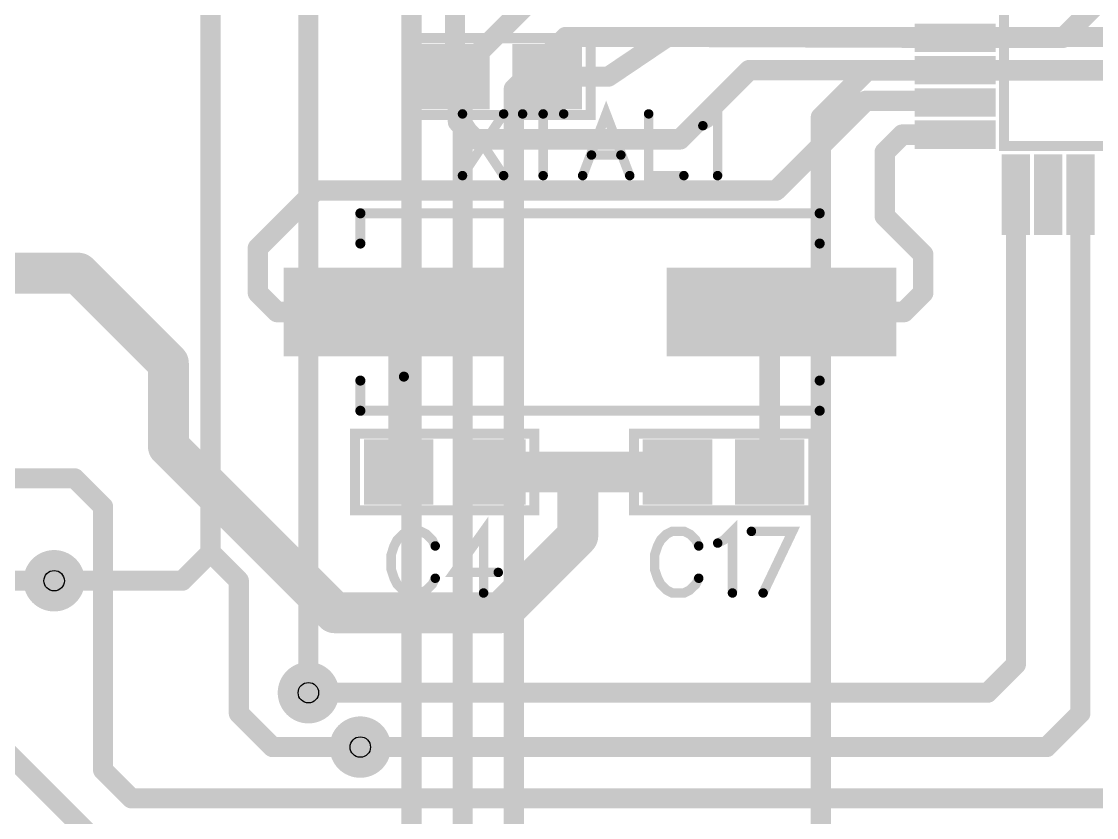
# Model space of a CAD drawing. Extents: x -88 to 103, y -135 to 135.
# Drawn here: x 13.34 to 40.02, y 19.21 to 38.96 of the extents above; entities that cross this region are included whole.
import ezdxf

# ---------------------------------------------------------------- set-up
doc = ezdxf.new("R2010")
doc.units = 0
for name, color, linetype in [('Bottom', 6, 'CONTINUOUS'), ('Drill_Bottom', 8, 'CONTINUOUS'), ('Drill_Top', 7, 'CONTINUOUS'), ('Top', 5, 'CONTINUOUS'), ('Top_Mask', 3, 'CONTINUOUS'), ('Top_Paste', 4, 'CONTINUOUS'), ('Top_Silk', 2, 'CONTINUOUS')]:
    doc.layers.add(name, color=color, linetype=linetype)

msp = doc.modelspace()

# ---------------------------------------------------------------- linework, layer by layer
at = {"layer": 'Bottom', "linetype": 'CONTINUOUS', "const_width": 0.5}
for points in [[(20.4635, 22.3063), (20.4635, 67.0189)], [(23.022, 52.4282), (23.022, 5.6598)], [(18.0335, 25.788), (18.0335, 51.2132)], [(26.0373, 39.5328), (24.2908, 37.7864)], [(26.85, 38.5802), (25.562, 37.2922)], [(41.9139, 38.5802), (26.85, 38.5802)], [(24.2908, 37.7864), (24.2908, 17.4642)], [(34.3364, 37.7436), (33.182, 36.5892)], [(40.4873, 37.7436), (34.3364, 37.7436)], [(25.562, 37.2922), (25.562, 5.6597)], [(33.182, 36.5892), (33.182, 5.905)], [(17.3305, 25.085), (18.0335, 25.788)], [(18.7365, 25.085), (18.0335, 25.788)], [(14.1516, 25.085), (17.3305, 25.085)], [(18.7365, 21.7943), (18.7365, 25.085)], [(19.5737, 20.9571), (18.7365, 21.7943)], [(12.3899, 21.4268), (19.6866, 14.1301)], [(21.7506, 20.9571), (19.5737, 20.9571)]]:
    msp.add_lwpolyline(points, dxfattribs=at)
at = {"layer": 'Bottom', "linetype": 'CONTINUOUS'}
for points, const_width in [([(26.725, 38.5802, 1), (26.975, 38.5802, 1), (26.725, 38.5802, 1)], 0.25), ([(26.725, 38.5802, 1), (26.975, 38.5802, 1), (26.725, 38.5802, 1)], 0.25), ([(24.1658, 37.7864, 1), (24.4158, 37.7864, 1), (24.1658, 37.7864, 1)], 0.25), ([(24.1658, 37.7864, 1), (24.4158, 37.7864, 1), (24.1658, 37.7864, 1)], 0.25), ([(34.2114, 37.7436, 1), (34.4614, 37.7436, 1), (34.2114, 37.7436, 1)], 0.25), ([(34.2114, 37.7436, 1), (34.4614, 37.7436, 1), (34.2114, 37.7436, 1)], 0.25), ([(25.437, 37.2922, 1), (25.687, 37.2922, 1), (25.437, 37.2922, 1)], 0.25), ([(25.437, 37.2922, 1), (25.687, 37.2922, 1), (25.437, 37.2922, 1)], 0.25), ([(33.057, 36.5892, 1), (33.307, 36.5892, 1), (33.057, 36.5892, 1)], 0.25), ([(33.057, 36.5892, 1), (33.307, 36.5892, 1), (33.057, 36.5892, 1)], 0.25), ([(17.9085, 25.788, 1), (18.1585, 25.788, 1), (17.9085, 25.788, 1)], 0.25), ([(17.9085, 25.788, 1), (18.1585, 25.788, 1), (17.9085, 25.788, 1)], 0.25), ([(17.9085, 25.788, 1), (18.1585, 25.788, 1), (17.9085, 25.788, 1)], 0.25), ([(14.5326, 25.085, 1), (13.7706, 25.085, 1), (14.5326, 25.085, 1)], 0.762), ([(14.0266, 25.085, 1), (14.2766, 25.085, 1), (14.0266, 25.085, 1)], 0.25), ([(17.2055, 25.085, 1), (17.4555, 25.085, 1), (17.2055, 25.085, 1)], 0.25), ([(17.2055, 25.085, 1), (17.4555, 25.085, 1), (17.2055, 25.085, 1)], 0.25), ([(18.6115, 25.085, 1), (18.8615, 25.085, 1), (18.6115, 25.085, 1)], 0.25), ([(18.6115, 25.085, 1), (18.8615, 25.085, 1), (18.6115, 25.085, 1)], 0.25), ([(20.8445, 22.3063, 1), (20.0825, 22.3063, 1), (20.8445, 22.3063, 1)], 0.762), ([(20.3385, 22.3063, 1), (20.5885, 22.3063, 1), (20.3385, 22.3063, 1)], 0.25), ([(18.6115, 21.7943, 1), (18.8615, 21.7943, 1), (18.6115, 21.7943, 1)], 0.25), ([(18.6115, 21.7943, 1), (18.8615, 21.7943, 1), (18.6115, 21.7943, 1)], 0.25), ([(22.1316, 20.9571, 1), (21.3696, 20.9571, 1), (22.1316, 20.9571, 1)], 0.762), ([(19.4487, 20.9571, 1), (19.6987, 20.9571, 1), (19.4487, 20.9571, 1)], 0.25), ([(19.4487, 20.9571, 1), (19.6987, 20.9571, 1), (19.4487, 20.9571, 1)], 0.25), ([(21.6256, 20.9571, 1), (21.8756, 20.9571, 1), (21.6256, 20.9571, 1)], 0.25)]:
    msp.add_lwpolyline(points, format="xyb", dxfattribs=dict(at, const_width=const_width))
at = {"layer": 'Drill_Bottom'}
for centre in [(14.1516, 25.085), (20.4635, 22.3063), (21.7506, 20.9571)]:
    msp.add_circle(centre, 0.254, dxfattribs=at)
at = {"layer": 'Drill_Top'}
for centre in [(14.1516, 25.085), (20.4635, 22.3063), (21.7506, 20.9571)]:
    msp.add_circle(centre, 0.254, dxfattribs=at)
at = {"layer": 'Top', "linetype": 'CONTINUOUS'}
for points, const_width in [([(24.1004, 37.596), (24.1004, 41.1205)], 0.5), ([(39.1902, 38.5555), (40.0062, 39.3715)], 0.5), ([(27.9108, 37.596), (29.3714, 38.5802)], 0.5), ([(29.3714, 38.5802), (36.5159, 38.5555)], 0.5), ([(36.5159, 38.5555), (39.1902, 38.5555)], 0.5), ([(24.1004, 37.596), (24.1774, 37.8575)], 0.508), ([(24.1774, 37.8575), (24.1774, 36.4709)], 0.508), ([(29.6889, 36.0399), (31.4045, 37.7555)], 0.508), ([(31.4045, 37.7555), (36.5159, 37.7555)], 0.508), ([(36.5159, 37.7555), (40.6746, 37.7555)], 0.508), ([(26.3864, 37.596), (27.9108, 37.596)], 0.5), ([(32.0704, 34.7698), (34.2931, 36.9925)], 0.508), ([(34.2931, 36.9925), (36.5529, 36.9925)], 0.508), ([(36.5529, 36.9925), (36.5159, 36.9555)], 0.508), ([(24.1774, 36.4709), (24.6084, 36.0399)], 0.508), ([(24.6084, 36.0399), (29.6889, 36.0399)], 0.508), ([(35.2026, 36.1555), (34.7694, 35.7224)], 0.508), ([(36.5159, 36.1555), (35.2026, 36.1555)], 0.508), ([(34.7694, 35.7224), (34.7694, 34.1347)], 0.508), ([(19.2103, 33.3409), (20.6392, 34.7698)], 0.508), ([(20.6392, 34.7698), (32.0704, 34.7698)], 0.508), ([(38.0239, 23.0093), (38.0239, 34.6635)], 0.5), ([(39.6239, 21.7943), (39.6239, 34.6635)], 0.5), ([(34.7694, 34.1347), (35.722, 33.1821)], 0.508), ([(19.2103, 32.2295), (19.2103, 33.3409)], 0.508), ([(35.722, 33.1821), (35.722, 32.2295)], 0.508), ([(3.8098, 32.717), (14.7537, 32.717)], 1.016), ([(14.7537, 32.717), (16.9876, 30.4831)], 1.016), ([(19.6866, 31.7532), (19.2103, 32.2295)], 0.508), ([(35.722, 32.2295), (35.2457, 31.7532)], 0.508), ([(22.7032, 31.7532), (19.6866, 31.7532)], 0.508), ([(22.7035, 31.7532), (22.7032, 31.7532)], 0.508), ([(22.7035, 27.7836), (22.7035, 31.7532)], 0.508), ([(32.2032, 31.7532), (31.9115, 31.4616)], 0.508), ([(35.2457, 31.7532), (32.2032, 31.7532)], 0.508), ([(31.9115, 31.4616), (31.9115, 27.7836)], 0.508), ([(16.9876, 30.4831), (16.9876, 28.4191)], 1.016), ([(16.9876, 28.4191), (21.1155, 24.2912)], 1.016), ([(27.1486, 27.7836), (24.9895, 27.7836)], 1.016), ([(27.1486, 26.1964), (27.1486, 27.7836)], 1.016), ([(27.1486, 27.7836), (27.1486, 27.7836)], 1.016), ([(27.1486, 27.7836), (29.6255, 27.7836)], 1.016), ([(14.6636, 27.625), (12.5366, 27.625)], 0.5), ([(15.3666, 26.9219), (14.6636, 27.625)], 0.5), ([(15.3666, 20.3883), (15.3666, 26.9219)], 0.5), ([(25.2434, 24.2912), (27.1486, 26.1964)], 1.016), ([(14.1516, 25.085), (12.5365, 25.085)], 0.5), ([(21.1155, 24.2912), (25.2434, 24.2912)], 1.016), ([(37.3208, 22.3063), (38.0239, 23.0093)], 0.5), ([(20.4635, 22.3063), (37.3208, 22.3063)], 0.5), ([(38.7866, 20.9571), (39.6239, 21.7943)], 0.5), ([(21.7506, 20.9571), (38.7866, 20.9571)], 0.5), ([(16.0696, 19.6853), (15.3666, 20.3883)], 0.5), ([(40.7118, 19.6853), (16.0696, 19.6853)], 0.5)]:
    msp.add_lwpolyline(points, dxfattribs=dict(at, const_width=const_width))
for points, const_width in [([(29.2464, 38.5802, 1), (29.4964, 38.5802, 1), (29.2464, 38.5802, 1)], 0.25), ([(29.2464, 38.5802, 1), (29.4964, 38.5802, 1), (29.2464, 38.5802, 1)], 0.25), ([(36.3909, 38.5555, 1), (36.6409, 38.5555, 1), (36.3909, 38.5555, 1)], 0.25), ([(36.3909, 38.5555, 1), (36.6409, 38.5555, 1), (36.3909, 38.5555, 1)], 0.25), ([(39.0652, 38.5555, 1), (39.3152, 38.5555, 1), (39.0652, 38.5555, 1)], 0.25), ([(39.0652, 38.5555, 1), (39.3152, 38.5555, 1), (39.0652, 38.5555, 1)], 0.25), ([(24.0504, 37.8575, 1), (24.3044, 37.8575, 1), (24.0504, 37.8575, 1)], 0.254), ([(24.0504, 37.8575, 1), (24.3044, 37.8575, 1), (24.0504, 37.8575, 1)], 0.254), ([(31.2775, 37.7555, 1), (31.5315, 37.7555, 1), (31.2775, 37.7555, 1)], 0.254), ([(31.2775, 37.7555, 1), (31.5315, 37.7555, 1), (31.2775, 37.7555, 1)], 0.254), ([(36.3889, 37.7555, 1), (36.6429, 37.7555, 1), (36.3889, 37.7555, 1)], 0.254), ([(36.3889, 37.7555, 1), (36.6429, 37.7555, 1), (36.3889, 37.7555, 1)], 0.254), ([(23.9734, 37.596, 1), (24.2274, 37.596, 1), (23.9734, 37.596, 1)], 0.254), ([(23.9754, 37.596, 1), (24.2254, 37.596, 1), (23.9754, 37.596, 1)], 0.25), ([(26.2614, 37.596, 1), (26.5114, 37.596, 1), (26.2614, 37.596, 1)], 0.25), ([(27.7858, 37.596, 1), (28.0358, 37.596, 1), (27.7858, 37.596, 1)], 0.25), ([(27.7858, 37.596, 1), (28.0358, 37.596, 1), (27.7858, 37.596, 1)], 0.25), ([(34.1661, 36.9925, 1), (34.4201, 36.9925, 1), (34.1661, 36.9925, 1)], 0.254), ([(34.1661, 36.9925, 1), (34.4201, 36.9925, 1), (34.1661, 36.9925, 1)], 0.254), ([(36.3889, 36.9555, 1), (36.6429, 36.9555, 1), (36.3889, 36.9555, 1)], 0.254), ([(36.4259, 36.9925, 1), (36.6799, 36.9925, 1), (36.4259, 36.9925, 1)], 0.254), ([(36.4259, 36.9925, 1), (36.6799, 36.9925, 1), (36.4259, 36.9925, 1)], 0.254), ([(24.0504, 36.4709, 1), (24.3044, 36.4709, 1), (24.0504, 36.4709, 1)], 0.254), ([(24.0504, 36.4709, 1), (24.3044, 36.4709, 1), (24.0504, 36.4709, 1)], 0.254), ([(24.4814, 36.0399, 1), (24.7354, 36.0399, 1), (24.4814, 36.0399, 1)], 0.254), ([(24.4814, 36.0399, 1), (24.7354, 36.0399, 1), (24.4814, 36.0399, 1)], 0.254), ([(29.5619, 36.0399, 1), (29.8159, 36.0399, 1), (29.5619, 36.0399, 1)], 0.254), ([(29.5619, 36.0399, 1), (29.8159, 36.0399, 1), (29.5619, 36.0399, 1)], 0.254), ([(35.0756, 36.1555, 1), (35.3296, 36.1555, 1), (35.0756, 36.1555, 1)], 0.254), ([(35.0756, 36.1555, 1), (35.3296, 36.1555, 1), (35.0756, 36.1555, 1)], 0.254), ([(36.3889, 36.1555, 1), (36.6429, 36.1555, 1), (36.3889, 36.1555, 1)], 0.254), ([(34.6424, 35.7224, 1), (34.8964, 35.7224, 1), (34.6424, 35.7224, 1)], 0.254), ([(34.6424, 35.7224, 1), (34.8964, 35.7224, 1), (34.6424, 35.7224, 1)], 0.254), ([(20.5122, 34.7698, 1), (20.7662, 34.7698, 1), (20.5122, 34.7698, 1)], 0.254), ([(20.5122, 34.7698, 1), (20.7662, 34.7698, 1), (20.5122, 34.7698, 1)], 0.254), ([(31.9434, 34.7698, 1), (32.1974, 34.7698, 1), (31.9434, 34.7698, 1)], 0.254), ([(31.9434, 34.7698, 1), (32.1974, 34.7698, 1), (31.9434, 34.7698, 1)], 0.254), ([(37.8989, 34.6635, 1), (38.1489, 34.6635, 1), (37.8989, 34.6635, 1)], 0.25), ([(39.4989, 34.6635, 1), (39.7489, 34.6635, 1), (39.4989, 34.6635, 1)], 0.25), ([(34.6424, 34.1347, 1), (34.8964, 34.1347, 1), (34.6424, 34.1347, 1)], 0.254), ([(34.6424, 34.1347, 1), (34.8964, 34.1347, 1), (34.6424, 34.1347, 1)], 0.254), ([(19.0833, 33.3409, 1), (19.3373, 33.3409, 1), (19.0833, 33.3409, 1)], 0.254), ([(19.0833, 33.3409, 1), (19.3373, 33.3409, 1), (19.0833, 33.3409, 1)], 0.254), ([(35.595, 33.1821, 1), (35.849, 33.1821, 1), (35.595, 33.1821, 1)], 0.254), ([(35.595, 33.1821, 1), (35.849, 33.1821, 1), (35.595, 33.1821, 1)], 0.254), ([(14.4997, 32.717, 1), (15.0077, 32.717, 1), (14.4997, 32.717, 1)], 0.508), ([(14.4997, 32.717, 1), (15.0077, 32.717, 1), (14.4997, 32.717, 1)], 0.508), ([(19.0833, 32.2295, 1), (19.3373, 32.2295, 1), (19.0833, 32.2295, 1)], 0.254), ([(19.0833, 32.2295, 1), (19.3373, 32.2295, 1), (19.0833, 32.2295, 1)], 0.254), ([(35.595, 32.2295, 1), (35.849, 32.2295, 1), (35.595, 32.2295, 1)], 0.254), ([(35.595, 32.2295, 1), (35.849, 32.2295, 1), (35.595, 32.2295, 1)], 0.254), ([(19.5596, 31.7532, 1), (19.8136, 31.7532, 1), (19.5596, 31.7532, 1)], 0.254), ([(19.5596, 31.7532, 1), (19.8136, 31.7532, 1), (19.5596, 31.7532, 1)], 0.254), ([(22.5762, 31.7532, 1), (22.8302, 31.7532, 1), (22.5762, 31.7532, 1)], 0.254), ([(22.5765, 31.7532, 1), (22.8305, 31.7532, 1), (22.5765, 31.7532, 1)], 0.254), ([(22.5765, 31.7532, 1), (22.8305, 31.7532, 1), (22.5765, 31.7532, 1)], 0.254), ([(32.0762, 31.7532, 1), (32.3302, 31.7532, 1), (32.0762, 31.7532, 1)], 0.254), ([(32.0762, 31.7532, 1), (32.3302, 31.7532, 1), (32.0762, 31.7532, 1)], 0.254), ([(35.1187, 31.7532, 1), (35.3727, 31.7532, 1), (35.1187, 31.7532, 1)], 0.254), ([(35.1187, 31.7532, 1), (35.3727, 31.7532, 1), (35.1187, 31.7532, 1)], 0.254), ([(31.7845, 31.4616, 1), (32.0385, 31.4616, 1), (31.7845, 31.4616, 1)], 0.254), ([(31.7845, 31.4616, 1), (32.0385, 31.4616, 1), (31.7845, 31.4616, 1)], 0.254), ([(16.7336, 30.4831, 1), (17.2416, 30.4831, 1), (16.7336, 30.4831, 1)], 0.508), ([(16.7336, 30.4831, 1), (17.2416, 30.4831, 1), (16.7336, 30.4831, 1)], 0.508), ([(16.7336, 28.4191, 1), (17.2416, 28.4191, 1), (16.7336, 28.4191, 1)], 0.508), ([(16.7336, 28.4191, 1), (17.2416, 28.4191, 1), (16.7336, 28.4191, 1)], 0.508), ([(24.7355, 27.7836, 1), (25.2435, 27.7836, 1), (24.7355, 27.7836, 1)], 0.508), ([(26.8946, 27.7836, 1), (27.4026, 27.7836, 1), (26.8946, 27.7836, 1)], 0.508), ([(26.8946, 27.7836, 1), (27.4026, 27.7836, 1), (26.8946, 27.7836, 1)], 0.508), ([(26.8946, 27.7836, 1), (27.4026, 27.7836, 1), (26.8946, 27.7836, 1)], 0.508), ([(26.8946, 27.7836, 1), (27.4026, 27.7836, 1), (26.8946, 27.7836, 1)], 0.508), ([(29.3715, 27.7836, 1), (29.8795, 27.7836, 1), (29.3715, 27.7836, 1)], 0.508), ([(22.5765, 27.7836, 1), (22.8305, 27.7836, 1), (22.5765, 27.7836, 1)], 0.254), ([(31.7845, 27.7836, 1), (32.0385, 27.7836, 1), (31.7845, 27.7836, 1)], 0.254), ([(14.5386, 27.625, 1), (14.7886, 27.625, 1), (14.5386, 27.625, 1)], 0.25), ([(14.5386, 27.625, 1), (14.7886, 27.625, 1), (14.5386, 27.625, 1)], 0.25), ([(15.2416, 26.9219, 1), (15.4916, 26.9219, 1), (15.2416, 26.9219, 1)], 0.25), ([(15.2416, 26.9219, 1), (15.4916, 26.9219, 1), (15.2416, 26.9219, 1)], 0.25), ([(26.8946, 26.1964, 1), (27.4026, 26.1964, 1), (26.8946, 26.1964, 1)], 0.508), ([(26.8946, 26.1964, 1), (27.4026, 26.1964, 1), (26.8946, 26.1964, 1)], 0.508), ([(14.5326, 25.085, 1), (13.7706, 25.085, 1), (14.5326, 25.085, 1)], 0.762), ([(14.0266, 25.085, 1), (14.2766, 25.085, 1), (14.0266, 25.085, 1)], 0.25), ([(20.8615, 24.2912, 1), (21.3695, 24.2912, 1), (20.8615, 24.2912, 1)], 0.508), ([(20.8615, 24.2912, 1), (21.3695, 24.2912, 1), (20.8615, 24.2912, 1)], 0.508), ([(24.9894, 24.2912, 1), (25.4974, 24.2912, 1), (24.9894, 24.2912, 1)], 0.508), ([(24.9894, 24.2912, 1), (25.4974, 24.2912, 1), (24.9894, 24.2912, 1)], 0.508), ([(37.8989, 23.0093, 1), (38.1489, 23.0093, 1), (37.8989, 23.0093, 1)], 0.25), ([(37.8989, 23.0093, 1), (38.1489, 23.0093, 1), (37.8989, 23.0093, 1)], 0.25), ([(20.8445, 22.3063, 1), (20.0825, 22.3063, 1), (20.8445, 22.3063, 1)], 0.762), ([(20.3385, 22.3063, 1), (20.5885, 22.3063, 1), (20.3385, 22.3063, 1)], 0.25), ([(37.1958, 22.3063, 1), (37.4458, 22.3063, 1), (37.1958, 22.3063, 1)], 0.25), ([(37.1958, 22.3063, 1), (37.4458, 22.3063, 1), (37.1958, 22.3063, 1)], 0.25), ([(39.4989, 21.7943, 1), (39.7489, 21.7943, 1), (39.4989, 21.7943, 1)], 0.25), ([(39.4989, 21.7943, 1), (39.7489, 21.7943, 1), (39.4989, 21.7943, 1)], 0.25), ([(22.1316, 20.9571, 1), (21.3696, 20.9571, 1), (22.1316, 20.9571, 1)], 0.762), ([(21.6256, 20.9571, 1), (21.8756, 20.9571, 1), (21.6256, 20.9571, 1)], 0.25), ([(38.6616, 20.9571, 1), (38.9116, 20.9571, 1), (38.6616, 20.9571, 1)], 0.25), ([(38.6616, 20.9571, 1), (38.9116, 20.9571, 1), (38.6616, 20.9571, 1)], 0.25), ([(15.2416, 20.3883, 1), (15.4916, 20.3883, 1), (15.2416, 20.3883, 1)], 0.25), ([(15.2416, 20.3883, 1), (15.4916, 20.3883, 1), (15.2416, 20.3883, 1)], 0.25), ([(15.9446, 19.6853, 1), (16.1946, 19.6853, 1), (15.9446, 19.6853, 1)], 0.25), ([(15.9446, 19.6853, 1), (16.1946, 19.6853, 1), (15.9446, 19.6853, 1)], 0.25)]:
    msp.add_lwpolyline(points, format="xyb", dxfattribs=dict(at, const_width=const_width))
at = {"layer": 'Top'}
for points in [[(35.6159, 38.8055), (37.4159, 38.8055), (35.6159, 38.3055), (37.4159, 38.3055)], [(23.3384, 38.3071), (24.8624, 38.3071), (23.3384, 36.8848), (24.8624, 36.8848)], [(25.6244, 38.3071), (27.1484, 38.3071), (25.6244, 36.8848), (27.1484, 36.8848)], [(35.6159, 38.0055), (37.4159, 38.0055), (35.6159, 37.5055), (37.4159, 37.5055)], [(35.6159, 37.2055), (37.4159, 37.2055), (35.6159, 36.7055), (37.4159, 36.7055)], [(35.6159, 36.4055), (37.4159, 36.4055), (35.6159, 35.9055), (37.4159, 35.9055)], [(37.7739, 35.5635), (38.2739, 35.5635), (37.7739, 33.7635), (38.2739, 33.7635)], [(38.5739, 35.5635), (39.0739, 35.5635), (38.5739, 33.7635), (39.0739, 33.7635)], [(39.3739, 35.5635), (39.8739, 35.5635), (39.3739, 33.7635), (39.8739, 33.7635)], [(19.9532, 32.7532), (25.4532, 32.7532), (19.9532, 30.7532), (25.4532, 30.7532)], [(29.4532, 32.7532), (34.9532, 32.7532), (29.4532, 30.7532), (34.9532, 30.7532)], [(21.9415, 28.4948), (23.4655, 28.4948), (21.9415, 27.0724), (23.4655, 27.0724)], [(24.2275, 28.4948), (25.7515, 28.4948), (24.2275, 27.0724), (25.7515, 27.0724)], [(28.8635, 28.4948), (30.3875, 28.4948), (28.8635, 27.0724), (30.3875, 27.0724)], [(31.1495, 28.4948), (32.6735, 28.4948), (31.1495, 27.0724), (32.6735, 27.0724)]]:
    msp.add_solid(points, dxfattribs=at)
at = {"layer": 'Top_Mask'}
for points in [[(35.5139, 38.9075), (37.5179, 38.9075), (35.5139, 38.2035), (37.5179, 38.2035)], [(23.2364, 38.4091), (24.9644, 38.4091), (23.2364, 36.7828), (24.9644, 36.7828)], [(25.5224, 38.4091), (27.2504, 38.4091), (25.5224, 36.7828), (27.2504, 36.7828)], [(35.5139, 38.1075), (37.5179, 38.1075), (35.5139, 37.4035), (37.5179, 37.4035)], [(35.5139, 37.3075), (37.5179, 37.3075), (35.5139, 36.6035), (37.5179, 36.6035)], [(35.5139, 36.5075), (37.5179, 36.5075), (35.5139, 35.8035), (37.5179, 35.8035)], [(37.6719, 35.6655), (38.3759, 35.6655), (37.6719, 33.6615), (38.3759, 33.6615)], [(38.4719, 35.6655), (39.1759, 35.6655), (38.4719, 33.6615), (39.1759, 33.6615)], [(39.2719, 35.6655), (39.9759, 35.6655), (39.2719, 33.6615), (39.9759, 33.6615)], [(19.8512, 32.8552), (25.5552, 32.8552), (19.8512, 30.6512), (25.5552, 30.6512)], [(29.3512, 32.8552), (35.0552, 32.8552), (29.3512, 30.6512), (35.0552, 30.6512)], [(21.8395, 28.5968), (23.5675, 28.5968), (21.8395, 26.9704), (23.5675, 26.9704)], [(24.1255, 28.5968), (25.8535, 28.5968), (24.1255, 26.9704), (25.8535, 26.9704)], [(28.7615, 28.5968), (30.4895, 28.5968), (28.7615, 26.9704), (30.4895, 26.9704)], [(31.0475, 28.5968), (32.7755, 28.5968), (31.0475, 26.9704), (32.7755, 26.9704)]]:
    msp.add_solid(points, dxfattribs=at)
at = {"layer": 'Top_Paste'}
for points in [[(35.6159, 38.8055), (37.4159, 38.8055), (35.6159, 38.3055), (37.4159, 38.3055)], [(23.3384, 38.3071), (24.8624, 38.3071), (23.3384, 36.8848), (24.8624, 36.8848)], [(25.6244, 38.3071), (27.1484, 38.3071), (25.6244, 36.8848), (27.1484, 36.8848)], [(35.6159, 38.0055), (37.4159, 38.0055), (35.6159, 37.5055), (37.4159, 37.5055)], [(35.6159, 37.2055), (37.4159, 37.2055), (35.6159, 36.7055), (37.4159, 36.7055)], [(35.6159, 36.4055), (37.4159, 36.4055), (35.6159, 35.9055), (37.4159, 35.9055)], [(37.7739, 35.5635), (38.2739, 35.5635), (37.7739, 33.7635), (38.2739, 33.7635)], [(38.5739, 35.5635), (39.0739, 35.5635), (38.5739, 33.7635), (39.0739, 33.7635)], [(39.3739, 35.5635), (39.8739, 35.5635), (39.3739, 33.7635), (39.8739, 33.7635)], [(19.9532, 32.7532), (25.4532, 32.7532), (19.9532, 30.7532), (25.4532, 30.7532)], [(29.4532, 32.7532), (34.9532, 32.7532), (29.4532, 30.7532), (34.9532, 30.7532)], [(21.9415, 28.4948), (23.4655, 28.4948), (21.9415, 27.0724), (23.4655, 27.0724)], [(24.2275, 28.4948), (25.7515, 28.4948), (24.2275, 27.0724), (25.7515, 27.0724)], [(28.8635, 28.4948), (30.3875, 28.4948), (28.8635, 27.0724), (30.3875, 27.0724)], [(31.1495, 28.4948), (32.6735, 28.4948), (31.1495, 27.0724), (32.6735, 27.0724)]]:
    msp.add_solid(points, dxfattribs=at)
at = {"layer": 'Top_Silk', "linetype": 'CONTINUOUS'}
for points, const_width in [([(37.7271, 42.0523), (43.9047, 42.0523), (43.9047, 35.8747), (37.7271, 35.8747), (37.7271, 42.0523)], 0.25), ([(23.0174, 38.55), (27.4694, 38.55), (27.4694, 36.642), (23.0174, 36.642), (23.0174, 38.55)], 0.25), ([(28.4378, 35.1391), (27.8533, 36.6704), (27.2704, 35.1391)], 0.2353), ([(30.2533, 36.3772), (30.3999, 36.4514), (30.6189, 36.6687), (30.6189, 35.1391)], 0.2353), ([(24.2875, 36.6704), (25.3083, 35.1391)], 0.2353), ([(25.3083, 36.6704), (24.2875, 35.1391)], 0.2353), ([(25.7789, 36.6704), (26.7998, 36.6704)], 0.2353), ([(26.2894, 36.6704), (26.2894, 35.1391)], 0.2353), ([(28.9084, 36.6704), (28.9084, 35.1391), (29.7827, 35.1391)], 0.2353), ([(27.4894, 35.6495), (28.2188, 35.6495)], 0.2353), ([(21.7532, 33.4535), (21.7532, 34.2032)], 0.25), ([(21.7532, 34.2032), (33.1532, 34.2032)], 0.25), ([(33.1532, 33.4535), (33.1532, 34.2032)], 0.25), ([(21.7532, 29.3032), (21.7532, 30.0529)], 0.25), ([(22.8332, 30.1509), (22.8269, 30.1903), (22.8088, 30.2259), (22.7806, 30.2541), (22.7451, 30.2722), (22.7057, 30.2784), (22.6663, 30.2722), (22.6307, 30.2541), (22.6025, 30.2259), (22.5844, 30.1903), (22.5782, 30.1509), (22.5844, 30.1115), (22.6025, 30.076), (22.6307, 30.0478), (22.6663, 30.0297), (22.7057, 30.0234), (22.7451, 30.0297), (22.7806, 30.0478), (22.8088, 30.076), (22.8269, 30.1115), (22.8332, 30.1509)], 0.25), ([(33.1532, 29.3032), (33.1532, 30.0529)], 0.25), ([(21.7532, 29.3032), (33.1532, 29.3032)], 0.25), ([(21.6205, 28.7376), (26.0725, 28.7376), (26.0725, 26.8296), (21.6205, 26.8296), (21.6205, 28.7376)], 0.25), ([(32.9945, 26.8296), (28.5425, 26.8296), (28.5425, 28.7376), (32.9945, 28.7376), (32.9945, 26.8296)], 0.25), ([(23.6112, 25.9488), (23.5388, 26.0937), (23.3922, 26.2403), (23.2474, 26.3127), (22.9559, 26.3127), (22.8094, 26.2403), (22.6645, 26.0937), (22.5904, 25.9488), (22.5179, 25.7298), (22.5179, 25.3643), (22.5904, 25.1469), (22.6645, 25.0004), (22.8094, 24.8555), (22.9559, 24.7814), (23.2474, 24.7814), (23.3922, 24.8555), (23.5388, 25.0004), (23.6112, 25.1469)], 0.2353), ([(24.8113, 24.7814), (24.8113, 26.311), (24.0818, 25.2918), (25.1751, 25.2918)], 0.2353), ([(30.1514, 25.9488), (30.0789, 26.0937), (29.9324, 26.2403), (29.7875, 26.3127), (29.4961, 26.3127), (29.3495, 26.2403), (29.2046, 26.0937), (29.1305, 25.9488), (29.0581, 25.7298), (29.0581, 25.3643), (29.1305, 25.1469), (29.2046, 25.0004), (29.3495, 24.8555), (29.4961, 24.7814), (29.7875, 24.7814), (29.9324, 24.8555), (30.0789, 25.0004), (30.1514, 25.1469)], 0.2353), ([(30.622, 26.0196), (30.7685, 26.0937), (30.9875, 26.311), (30.9875, 24.7814)], 0.2353), ([(31.7496, 24.7814), (32.479, 26.311), (31.4581, 26.311)], 0.2353)]:
    msp.add_lwpolyline(points, dxfattribs=dict(at, const_width=const_width))
for points, const_width in [([(24.2286, 36.6704, 1), (24.3463, 36.6704, 1), (24.2286, 36.6704, 1)], 0.1176), ([(25.2495, 36.6704, 1), (25.3672, 36.6704, 1), (25.2495, 36.6704, 1)], 0.1176), ([(25.7201, 36.6704, 1), (25.8377, 36.6704, 1), (25.7201, 36.6704, 1)], 0.1176), ([(26.2305, 36.6704, 1), (26.3482, 36.6704, 1), (26.2305, 36.6704, 1)], 0.1176), ([(26.741, 36.6704, 1), (26.8586, 36.6704, 1), (26.741, 36.6704, 1)], 0.1176), ([(28.8496, 36.6704, 1), (28.9672, 36.6704, 1), (28.8496, 36.6704, 1)], 0.1176), ([(30.1945, 36.3772, 1), (30.3121, 36.3772, 1), (30.1945, 36.3772, 1)], 0.1176), ([(27.4306, 35.6495, 1), (27.5482, 35.6495, 1), (27.4306, 35.6495, 1)], 0.1176), ([(28.16, 35.6495, 1), (28.2776, 35.6495, 1), (28.16, 35.6495, 1)], 0.1176), ([(24.2286, 35.1391, 1), (24.3463, 35.1391, 1), (24.2286, 35.1391, 1)], 0.1176), ([(25.2495, 35.1391, 1), (25.3672, 35.1391, 1), (25.2495, 35.1391, 1)], 0.1176), ([(26.2305, 35.1391, 1), (26.3482, 35.1391, 1), (26.2305, 35.1391, 1)], 0.1176), ([(27.2116, 35.1391, 1), (27.3292, 35.1391, 1), (27.2116, 35.1391, 1)], 0.1176), ([(28.379, 35.1391, 1), (28.4966, 35.1391, 1), (28.379, 35.1391, 1)], 0.1176), ([(29.7239, 35.1391, 1), (29.8416, 35.1391, 1), (29.7239, 35.1391, 1)], 0.1176), ([(30.5601, 35.1391, 1), (30.6777, 35.1391, 1), (30.5601, 35.1391, 1)], 0.1176), ([(21.6907, 34.2032, 1), (21.8157, 34.2032, 1), (21.6907, 34.2032, 1)], 0.125), ([(21.6907, 34.2032, 1), (21.8157, 34.2032, 1), (21.6907, 34.2032, 1)], 0.125), ([(33.0907, 34.2032, 1), (33.2157, 34.2032, 1), (33.0907, 34.2032, 1)], 0.125), ([(33.0907, 34.2032, 1), (33.2157, 34.2032, 1), (33.0907, 34.2032, 1)], 0.125), ([(21.6907, 33.4535, 1), (21.8157, 33.4535, 1), (21.6907, 33.4535, 1)], 0.125), ([(33.0907, 33.4535, 1), (33.2157, 33.4535, 1), (33.0907, 33.4535, 1)], 0.125), ([(21.6907, 30.0529, 1), (21.8157, 30.0529, 1), (21.6907, 30.0529, 1)], 0.125), ([(22.7707, 30.1509, 1), (22.8957, 30.1509, 1), (22.7707, 30.1509, 1)], 0.125), ([(33.0907, 30.0529, 1), (33.2157, 30.0529, 1), (33.0907, 30.0529, 1)], 0.125), ([(21.6907, 29.3032, 1), (21.8157, 29.3032, 1), (21.6907, 29.3032, 1)], 0.125), ([(21.6907, 29.3032, 1), (21.8157, 29.3032, 1), (21.6907, 29.3032, 1)], 0.125), ([(33.0907, 29.3032, 1), (33.2157, 29.3032, 1), (33.0907, 29.3032, 1)], 0.125), ([(33.0907, 29.3032, 1), (33.2157, 29.3032, 1), (33.0907, 29.3032, 1)], 0.125), ([(31.3993, 26.311, 1), (31.5169, 26.311, 1), (31.3993, 26.311, 1)], 0.1176), ([(23.5524, 25.9488, 1), (23.6701, 25.9488, 1), (23.5524, 25.9488, 1)], 0.1176), ([(30.0926, 25.9488, 1), (30.2102, 25.9488, 1), (30.0926, 25.9488, 1)], 0.1176), ([(30.5631, 26.0196, 1), (30.6808, 26.0196, 1), (30.5631, 26.0196, 1)], 0.1176), ([(25.1163, 25.2918, 1), (25.234, 25.2918, 1), (25.1163, 25.2918, 1)], 0.1176), ([(23.5524, 25.1469, 1), (23.6701, 25.1469, 1), (23.5524, 25.1469, 1)], 0.1176), ([(30.0926, 25.1469, 1), (30.2102, 25.1469, 1), (30.0926, 25.1469, 1)], 0.1176), ([(24.7524, 24.7814, 1), (24.8701, 24.7814, 1), (24.7524, 24.7814, 1)], 0.1176), ([(30.9287, 24.7814, 1), (31.0464, 24.7814, 1), (30.9287, 24.7814, 1)], 0.1176), ([(31.6907, 24.7814, 1), (31.8084, 24.7814, 1), (31.6907, 24.7814, 1)], 0.1176)]:
    msp.add_lwpolyline(points, format="xyb", dxfattribs=dict(at, const_width=const_width))

doc.saveas('drawing.dxf')
